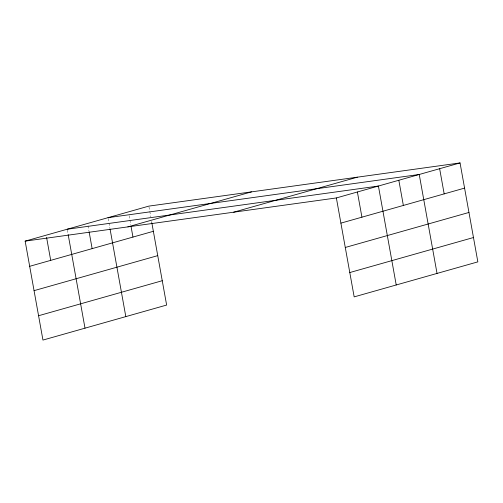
<?xml version="1.0" encoding="UTF-8"?>
<svg xmlns="http://www.w3.org/2000/svg" width="503" height="503" viewBox="0 0 503 503"><rect width="100%" height="100%" fill="white"/><g stroke="black" fill="none" stroke-linecap="round" stroke-linejoin="round"><path stroke-width="0.38" stroke-dasharray="2.52 1.89" d="M148.97 206.878L149.655 210.694M149.793 211.461L150.749 216.799M151.579 221.383L151.849 222.904M129.108 215.712L130.755 224.866M108.151 218.434L108.837 222.251M108.975 223.011L109.937 228.356M88.019 225.74L88.981 231.078M67.339 229.99L68.024 233.807"/><path stroke-width="0.75" d="M151.849 222.904L166.631 305.057L42.95 340.072L25.15 241.132L148.831 206.117L460.05 162.928L477.85 261.868L354.169 296.883L336.369 197.943L460.05 162.928M127.85 226.878L251.531 191.863M29.683 266.313L153.358 231.298M233.669 212.197L357.344 177.182M34.059 290.652L157.741 255.637M340.902 223.131L464.577 188.109M38.574 315.733L162.255 280.718M345.278 247.47L468.959 212.455M349.792 272.544L473.468 237.529M108.013 217.673L419.232 174.484L437.038 273.425M67.201 229.23L378.419 186.041L396.219 284.975M25.15 241.132L336.369 197.943M439.641 168.706L444.174 193.888M398.829 180.263L403.356 205.444M357.394 191.995L361.927 217.177M131.032 226.394L132.955 237.076M110.075 229.117L125.819 316.607M89.119 231.845L92.137 248.633M68.163 234.568L85.001 328.163M46.59 237.473L50.709 260.365"/></g></svg>
